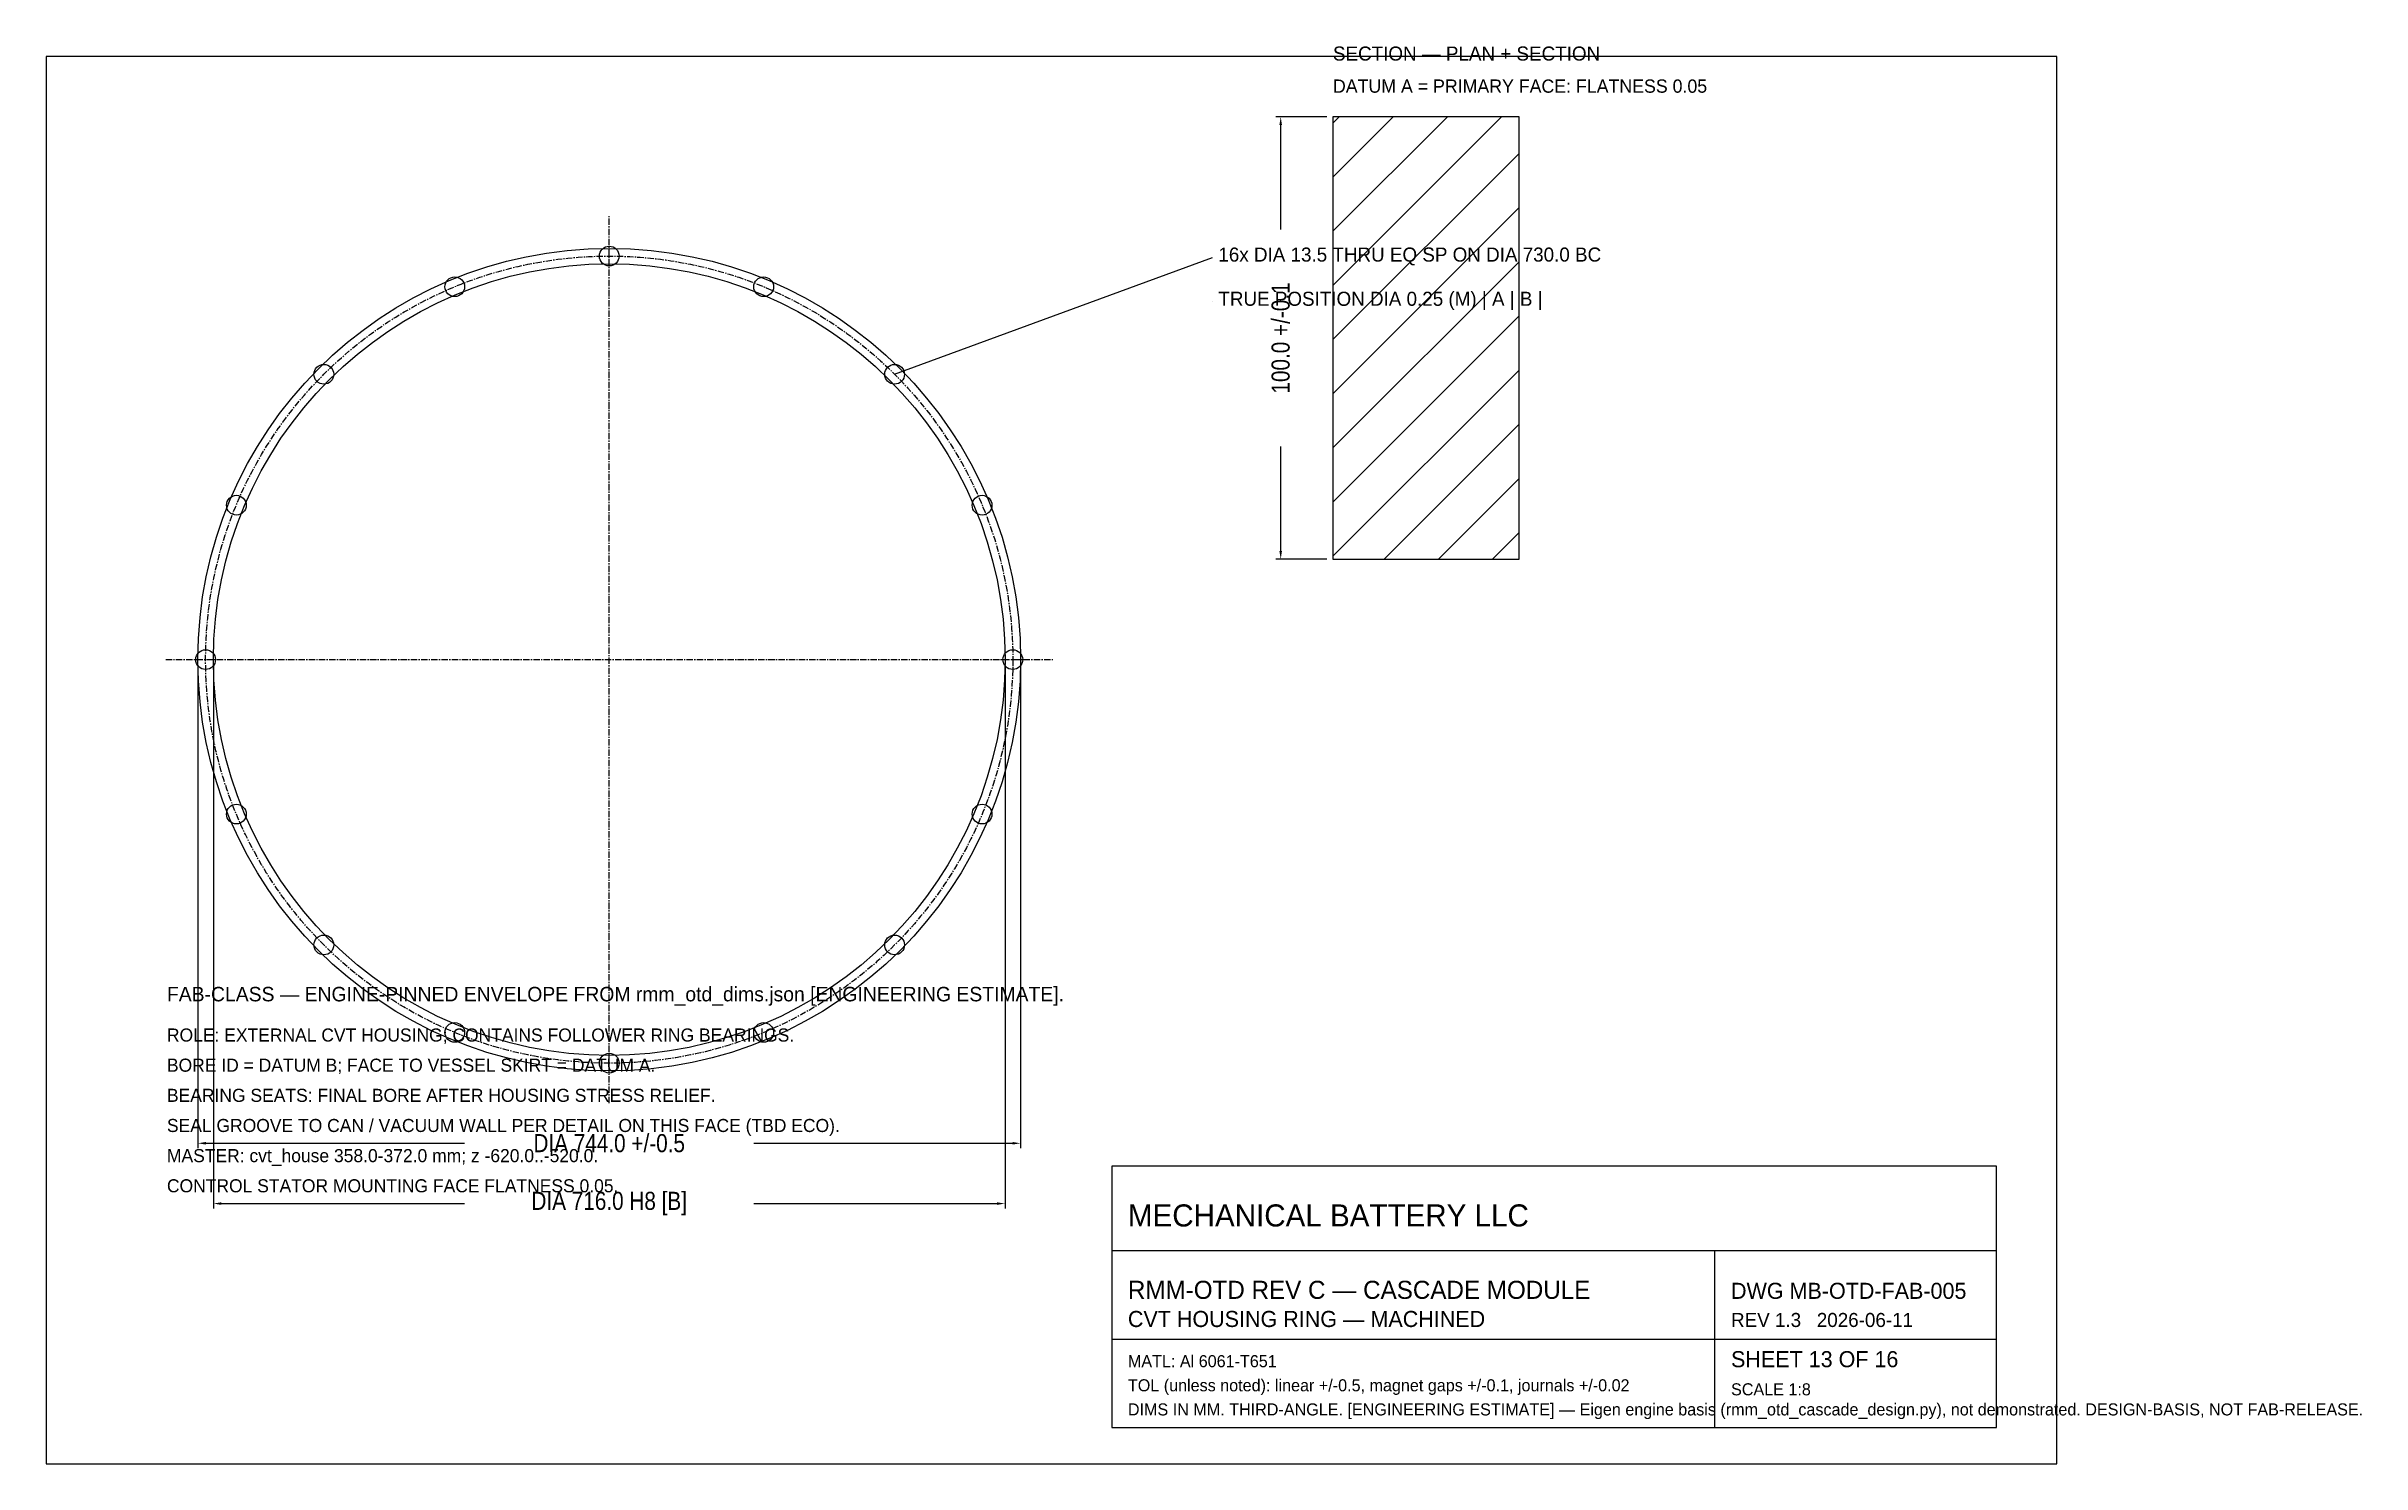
# Model space of a CAD drawing. Header units: millimetres. Extents: x 0 to 1152, y 0 to 705.
import ezdxf

# ---------------------------------------------------------------- set-up
doc = ezdxf.new("R2010")
doc.units = ezdxf.units.MM
doc.linetypes.add('CENTER', pattern=[5.08, 3.175, -0.635, 0.635, -0.635])
for name, color, linetype in [('CENTER', 1, 'CENTER'), ('DIM', 3, 'CONTINUOUS'), ('NOTE', 2, 'CONTINUOUS')]:
    doc.layers.add(name, color=color, linetype=linetype)
for name, color, linetype, true_color in [('HATCH', 8, 'CONTINUOUS', 0x6e6e6e), ('OUTLINE', 7, 'CONTINUOUS', 0x000000), ('TEXT', 7, 'CONTINUOUS', 0x000000), ('TITLE', 7, 'CONTINUOUS', 0x000000)]:
    doc.layers.add(name, color=color, linetype=linetype, true_color=true_color)
doc.styles.add('OpenSansCondensed-Light', font='OpenSansCondensed-Light.ttf')
doc.dimstyles.new('MB', dxfattribs={"dimtxt": 9, "dimasz": 4, "dimexe": 2.5, "dimexo": 3, "dimgap": 2, "dimtad": 1, "dimdec": 1, "dimcen": 2.5, "dimazin": 3, "dimtfac": 1, "dimtmove": 0, "dimatfit": 3})

# ---------------------------------------------------------------- blocks, each defined once
blk = doc.blocks.new('_CLOSEDFILLED')
at = {"color": 0, "linetype": 'BYBLOCK'}
blk.add_solid([(-1, 0.16), (0, 0), (-1, -0.16)], dxfattribs=at)
blk = doc.blocks.new('*D1')
for p, q in [((75.4, 397), (75.4, 156.9)), ((484.6, 397), (484.6, 156.9)), ((79.4, 159.4), (208, 159.4)), ((352, 159.4), (480.6, 159.4))]:
    blk.add_line(p, q)
at = {"layer": 'Defpoints'}
for p in [(75.4, 400), (484.6, 400), (75.4, 159.4)]:
    blk.add_point(p, dxfattribs=at)
at = {"layer": 'DIM', "xscale": 4, "yscale": 4, "rotation": 180}
blk.add_blockref('_CLOSEDFILLED', (75.4, 159.4), dxfattribs=at)
at = {"layer": 'DIM', "xscale": 4, "yscale": 4}
blk.add_blockref('_CLOSEDFILLED', (484.6, 159.4), dxfattribs=at)
at = {"layer": 'DIM', "insert": (280, 159.4), "char_height": 9, "attachment_point": 5, "style": 'OpenSansCondensed-Light'}
blk.add_mtext('DIA 744.0 +/-0.5', dxfattribs=at)
blk = doc.blocks.new('*D2')
for p, q in [((83.1, 397), (83.1, 126.9)), ((476.9, 397), (476.9, 126.9)), ((87.1, 129.4), (208, 129.4)), ((352, 129.4), (472.9, 129.4))]:
    blk.add_line(p, q)
at = {"layer": 'Defpoints'}
for p in [(83.1, 400), (476.9, 400), (83.1, 129.4)]:
    blk.add_point(p, dxfattribs=at)
at = {"layer": 'DIM', "xscale": 4, "yscale": 4, "rotation": 180}
blk.add_blockref('_CLOSEDFILLED', (83.1, 129.4), dxfattribs=at)
at = {"layer": 'DIM', "xscale": 4, "yscale": 4}
blk.add_blockref('_CLOSEDFILLED', (476.9, 129.4), dxfattribs=at)
at = {"layer": 'DIM', "insert": (280, 129.4), "char_height": 9, "attachment_point": 5, "style": 'OpenSansCondensed-Light'}
blk.add_mtext('DIA 716.0 H8 [B]', dxfattribs=at)
blk = doc.blocks.new('*D3')
for p, q in [((637, 670), (611.5, 670)), ((614, 614), (614, 666)), ((614, 454), (614, 506)), ((637, 450), (611.5, 450))]:
    blk.add_line(p, q)
at = {"layer": 'Defpoints'}
for p in [(640, 670), (614, 450), (640, 450)]:
    blk.add_point(p, dxfattribs=at)
at = {"layer": 'DIM', "xscale": 4, "yscale": 4}
for p, rotation in [((614, 670), 90), ((614, 450), 270)]:
    blk.add_blockref('_CLOSEDFILLED', p, dxfattribs=dict(at, rotation=rotation))
at = {"layer": 'DIM', "insert": (614, 560), "char_height": 9, "attachment_point": 5, "rotation": 90, "style": 'OpenSansCondensed-Light'}
blk.add_mtext('100.0 +/-0.1', dxfattribs=at)

msp = doc.modelspace()

# ---------------------------------------------------------------- hatches: boundary and pattern name
at = {"layer": 'HATCH'}
h = msp.add_hatch(dxfattribs=at)
h.set_pattern_fill('ANSI31', scale=6)
h.paths.add_polyline_path([(640, 450), (732.6, 450), (732.6, 670), (640, 670)])

# ---------------------------------------------------------------- linework, layer by layer
at = {"layer": 'CENTER'}
for p, q in [((280, 179.4), (280, 620.6)), ((59.4, 400), (500.6, 400))]:
    msp.add_line(p, q, dxfattribs=at)
msp.add_circle((280, 400), 200.75, dxfattribs=at)
at = {"layer": 'DIM'}
for p, q in [((421.93, 541.93), (580, 600)), ((580, 578), (580, 578))]:
    msp.add_line(p, q, dxfattribs=at)
at = {"layer": 'OUTLINE'}
msp.add_lwpolyline([(640, 450), (732.6, 450), (732.6, 670), (640, 670)], close=True, dxfattribs=at)
for centre, radius in [((280, 400), 204.6), ((280, 600.75), 4.91), ((280, 400), 196.9), ((203.18, 585.47), 4.91), ((356.82, 585.47), 4.91), ((138.05, 541.95), 4.91), ((421.95, 541.95), 4.91), ((94.53, 476.82), 4.91), ((465.47, 476.82), 4.91), ((79.25, 400), 4.91), ((480.75, 400), 4.91), ((94.53, 323.18), 4.91), ((465.47, 323.18), 4.91), ((138.05, 258.05), 4.91), ((421.95, 258.05), 4.91), ((203.18, 214.53), 4.91), ((356.82, 214.53), 4.91), ((280, 199.25), 4.91)]:
    msp.add_circle(centre, radius, dxfattribs=at)
at = {"layer": 'TITLE'}
for p, q in [((530, 106), (970, 106)), ((830, 18), (830, 106)), ((530, 62), (970, 62))]:
    msp.add_line(p, q, dxfattribs=at)
for points in [[(0, 0), (1000, 0), (1000, 700), (0, 700)], [(530, 18), (970, 18), (970, 148), (530, 148)]]:
    msp.add_lwpolyline(points, close=True, dxfattribs=at)

# ---------------------------------------------------------------- texts
at = {"layer": 'NOTE'}
for s, height, p in [('DATUM A = PRIMARY FACE: FLATNESS 0.05', 6.6, (640, 682)), ('16x DIA 13.5 THRU EQ SP ON DIA 730.0 BC', 7, (583, 598)), ('TRUE POSITION DIA 0.25 (M) | A | B |', 7, (583, 576)), ('ROLE: EXTERNAL CVT HOUSING; CONTAINS FOLLOWER RING BEARINGS.', 6.5, (60, 210)), ('BORE ID = DATUM B; FACE TO VESSEL SKIRT = DATUM A.', 6.5, (60, 195)), ('BEARING SEATS: FINAL BORE AFTER HOUSING STRESS RELIEF.', 6.5, (60, 180)), ('SEAL GROOVE TO CAN / VACUUM WALL PER DETAIL ON THIS FACE (TBD ECO).', 6.5, (60, 165)), ('MASTER: cvt_house 358.0-372.0 mm; z -620.0..-520.0.', 6.5, (60, 150)), ('CONTROL STATOR MOUNTING FACE FLATNESS 0.05.', 6.5, (60, 135)), ('DIMS IN MM. THIRD-ANGLE. [ENGINEERING ESTIMATE] — Eigen engine basis (rmm_otd_cascade_design.py), not demonstrated. DESIGN-BASIS, NOT FAB-RELEASE.', 6, (538, 24))]:
    msp.add_text(s, height=height, dxfattribs=at).set_placement(p)
at = {"layer": 'TEXT'}
for s, height, p in [('CVT HOUSING RING — MACHINED', 8, (538, 68)), ('REV 1.3   2026-06-11', 7, (838, 68)), ('MATL: Al 6061-T651', 6, (538, 48)), ('TOL (unless noted): linear +/-0.5, magnet gaps +/-0.1, journals +/-0.02', 6, (538, 36)), ('SCALE 1:8', 6, (838, 34))]:
    msp.add_text(s, height=height, dxfattribs=at).set_placement(p)
at = {"layer": 'TITLE'}
for s, height, p in [('SECTION — PLAN + SECTION', 7, (640, 698)), ('FAB-CLASS — ENGINE-PINNED ENVELOPE FROM rmm_otd_dims.json [ENGINEERING ESTIMATE].', 7.2, (60, 230)), ('MECHANICAL BATTERY LLC', 11, (538, 118)), ('RMM-OTD REV C — CASCADE MODULE', 9, (538, 82)), ('DWG MB-OTD-FAB-005', 8, (838, 82)), ('SHEET 13 OF 16', 8, (838, 48))]:
    msp.add_text(s, height=height, dxfattribs=at).set_placement(p)

# ---------------------------------------------------------------- dimensions: what is measured, and where the dimension line sits
at = {"layer": 'DIM'}
dim = msp.add_linear_dim(base=(614, 450), p1=(640, 450), p2=(640, 670), angle=90, text='100.0 +/-0.1', dimstyle='MB', dxfattribs=at)
dim.commit()
dim.dimension.update_dxf_attribs({"geometry": '*D3', "text_midpoint": (614, 560)})
for base, p1, p2, text, picture, middle in [((75.4, 159.4), (75.4, 400), (484.6, 400), 'DIA 744.0 +/-0.5', '*D1', (280, 159.4)), ((83.1, 129.4), (83.1, 400), (476.9, 400), 'DIA 716.0 H8 [B]', '*D2', (280, 129.4))]:
    dim = msp.add_linear_dim(base=base, p1=p1, p2=p2, text=text, dimstyle='MB', dxfattribs=at)
    dim.commit()
    dim.dimension.update_dxf_attribs({"geometry": picture, "text_midpoint": middle})

doc.saveas('drawing.dxf')
